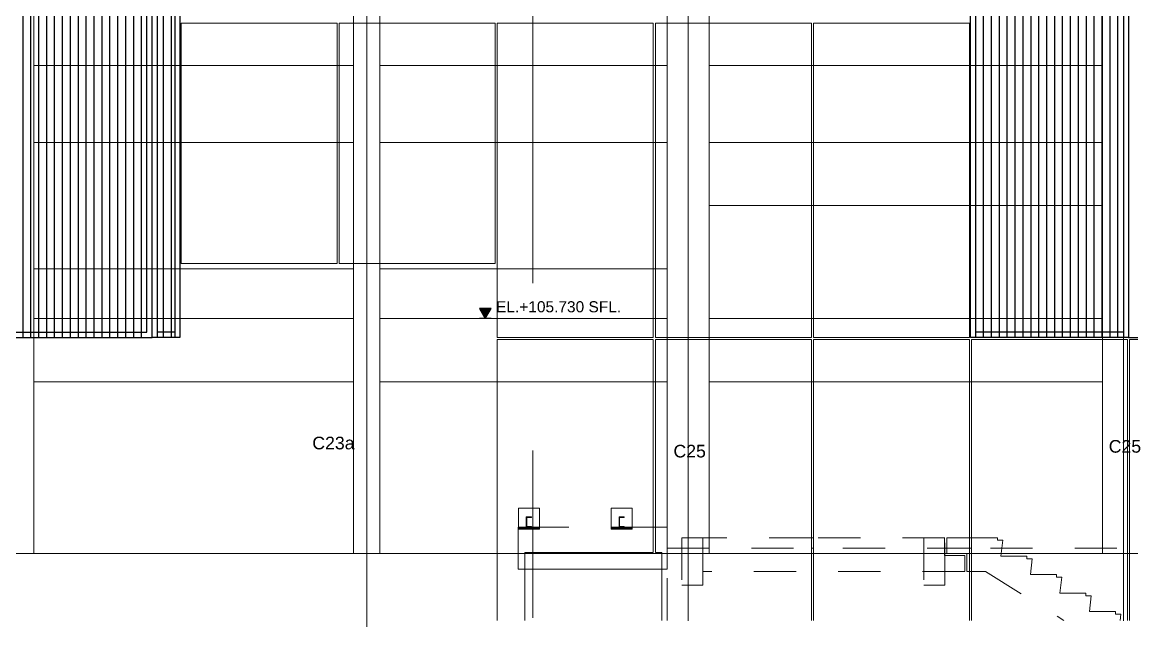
# Model space of a CAD drawing. Header units: millimetres. Extents: x 652937 to 1670132, y 1473552 to 2851037.
# Drawn here: x 663592.14 to 663602.66, y 1524556.18 to 1524562.13 of the extents above; entities that cross this region are included whole.
import ezdxf
from ezdxf.enums import TextEntityAlignment as Align

# ---------------------------------------------------------------- set-up
doc = ezdxf.new("R2010")
doc.units = ezdxf.units.MM
for name, pattern in [('Grid Line', [22.225, 12.7, -3.175, 3.175, -3.175]), ('HIDDEN', [0.375, 0.25, -0.125]), ('XKITLINE00', [0]), ('XKITLINE02', [4, 2, -2])]:
    doc.linetypes.add(name, pattern=pattern)
doc.layers.add('000 - 0_HIDE_OBJ_FRAMING_DEF_SUB', color=1, linetype='Continuous', plot=False)
for name, color, linetype, lineweight in [('A-230-M_FLOOR', 2, 'Continuous', 25), ('Part', 2, 'Continuous', 0), ('Vertical Circulation', 7, 'Continuous', 9), ('Z-030-M_GRID', 1, 'Continuous', 9)]:
    doc.layers.add(name, color=color, linetype=linetype, lineweight=lineweight)
doc.layers.add('CVA044__', color=2, linetype='Continuous')
doc.layers.add('DIM', color=1, linetype='Continuous')
doc.styles.add('ANGSANA', font='angsana.shx', dxfattribs={"width": 0.9})
doc.styles.add('Arial', font='arial.ttf')

# ---------------------------------------------------------------- blocks, each defined once
blk = doc.blocks.new('GM_Louver Grill Vertical Z1 - Z Profile-20321545-ENT 3 ELE-4 Sheet')
at = {"layer": '000 - 0_HIDE_OBJ_FRAMING_DEF_SUB'}
blk.add_line((197327, 105550), (197327, 114870), dxfattribs=at)
blk = doc.blocks.new('GM_Louver Grill Vertical Z1 - Z Profile-V141-ENT 3 ELE-4 Sheet')
at = {"layer": '000 - 0_HIDE_OBJ_FRAMING_DEF_SUB'}
blk.add_line((187463, 105550), (187463, 114870), dxfattribs=at)
blk = doc.blocks.new('E4')
at = {"layer": '000 - 0_HIDE_OBJ_FRAMING_DEF_SUB'}
for p, q in [((-1557116, 105550), (-1557116, 114870)), ((-1556953, 114870), (-1556953, 105550)), ((-1549352, 105550), (-1549352, 114870)), ((-1547952, 114870), (-1547952, 105550)), ((-1556953, 105600), (-1557116, 105600)), ((-1547952, 105600), (-1549352, 105600))]:
    blk.add_line(p, q, dxfattribs=at)
for points in [[(-1557166, 114870), (-1558666, 114870), (-1558666, 105550), (-1557166, 105550)], [(-1557166, 114870), (-1556903, 114870), (-1556903, 105550), (-1557166, 105550)], [(-1549402, 114870), (-1547902, 114870), (-1547902, 105550), (-1549402, 105550)], [(-1546402, 114870), (-1547902, 114870), (-1547902, 105550), (-1546402, 105550)], [(-1557216, 114820), (-1558616, 114820), (-1558616, 105600), (-1557216, 105600)]]:
    blk.add_lwpolyline(points, close=True, dxfattribs=at)
at = {"layer": '000 - 0_HIDE_OBJ_FRAMING_DEF_SUB', "color": 8}
for name, p in [('GM_Louver Grill Vertical Z1 - Z Profile-V141-ENT 3 ELE-4 Sheet', (-1745855, 0)), ('GM_Louver Grill Vertical Z1 - Z Profile-V141-ENT 3 ELE-4 Sheet', (-1745780, 0)), ('GM_Louver Grill Vertical Z1 - Z Profile-V141-ENT 3 ELE-4 Sheet', (-1745705, 0)), ('GM_Louver Grill Vertical Z1 - Z Profile-V141-ENT 3 ELE-4 Sheet', (-1745630, 0)), ('GM_Louver Grill Vertical Z1 - Z Profile-V141-ENT 3 ELE-4 Sheet', (-1745555, 0)), ('GM_Louver Grill Vertical Z1 - Z Profile-V141-ENT 3 ELE-4 Sheet', (-1745480, 0)), ('GM_Louver Grill Vertical Z1 - Z Profile-V141-ENT 3 ELE-4 Sheet', (-1745405, 0)), ('GM_Louver Grill Vertical Z1 - Z Profile-V141-ENT 3 ELE-4 Sheet', (-1745330, 0)), ('GM_Louver Grill Vertical Z1 - Z Profile-V141-ENT 3 ELE-4 Sheet', (-1745255, 0)), ('GM_Louver Grill Vertical Z1 - Z Profile-V141-ENT 3 ELE-4 Sheet', (-1745180, 0)), ('GM_Louver Grill Vertical Z1 - Z Profile-V141-ENT 3 ELE-4 Sheet', (-1745105, 0)), ('GM_Louver Grill Vertical Z1 - Z Profile-V141-ENT 3 ELE-4 Sheet', (-1745030, 0)), ('GM_Louver Grill Vertical Z1 - Z Profile-V141-ENT 3 ELE-4 Sheet', (-1744955, 0)), ('GM_Louver Grill Vertical Z1 - Z Profile-V141-ENT 3 ELE-4 Sheet', (-1744880, 0)), ('GM_Louver Grill Vertical Z1 - Z Profile-V141-ENT 3 ELE-4 Sheet', (-1744805, 0)), ('GM_Louver Grill Vertical Z1 - Z Profile-V141-ENT 3 ELE-4 Sheet', (-1744730, 0)), ('GM_Louver Grill Vertical Z1 - Z Profile-V141-ENT 3 ELE-4 Sheet', (-1744522, 0)), ('GM_Louver Grill Vertical Z1 - Z Profile-V141-ENT 3 ELE-4 Sheet', (-1744447, 0)), ('GM_Louver Grill Vertical Z1 - Z Profile-20321545-ENT 3 ELE-4 Sheet', (-1746605, 0)), ('GM_Louver Grill Vertical Z1 - Z Profile-20321545-ENT 3 ELE-4 Sheet', (-1746530, 0)), ('GM_Louver Grill Vertical Z1 - Z Profile-20321545-ENT 3 ELE-4 Sheet', (-1746455, 0)), ('GM_Louver Grill Vertical Z1 - Z Profile-20321545-ENT 3 ELE-4 Sheet', (-1746380, 0)), ('GM_Louver Grill Vertical Z1 - Z Profile-20321545-ENT 3 ELE-4 Sheet', (-1746305, 0)), ('GM_Louver Grill Vertical Z1 - Z Profile-20321545-ENT 3 ELE-4 Sheet', (-1746230, 0)), ('GM_Louver Grill Vertical Z1 - Z Profile-20321545-ENT 3 ELE-4 Sheet', (-1746155, 0)), ('GM_Louver Grill Vertical Z1 - Z Profile-20321545-ENT 3 ELE-4 Sheet', (-1746080, 0)), ('GM_Louver Grill Vertical Z1 - Z Profile-20321545-ENT 3 ELE-4 Sheet', (-1746005, 0)), ('GM_Louver Grill Vertical Z1 - Z Profile-20321545-ENT 3 ELE-4 Sheet', (-1745930, 0)), ('GM_Louver Grill Vertical Z1 - Z Profile-20321545-ENT 3 ELE-4 Sheet', (-1745855, 0)), ('GM_Louver Grill Vertical Z1 - Z Profile-20321545-ENT 3 ELE-4 Sheet', (-1745780, 0)), ('GM_Louver Grill Vertical Z1 - Z Profile-20321545-ENT 3 ELE-4 Sheet', (-1745705, 0)), ('GM_Louver Grill Vertical Z1 - Z Profile-20321545-ENT 3 ELE-4 Sheet', (-1745630, 0)), ('GM_Louver Grill Vertical Z1 - Z Profile-20321545-ENT 3 ELE-4 Sheet', (-1745555, 0)), ('GM_Louver Grill Vertical Z1 - Z Profile-20321545-ENT 3 ELE-4 Sheet', (-1745480, 0)), ('GM_Louver Grill Vertical Z1 - Z Profile-20321545-ENT 3 ELE-4 Sheet', (-1745405, 0)), ('GM_Louver Grill Vertical Z1 - Z Profile-20321545-ENT 3 ELE-4 Sheet', (-1745330, 0))]:
    blk.add_blockref(name, p, dxfattribs=at)
blk = doc.blocks.new('LEV-SEC')
blk.add_hatch(color=1).paths.add_polyline_path([(-1.62, 2.67), (0, 0), (1.62, 2.67)])
at = {"color": 1}
for p, q in [((-1.62, 2.67), (0, 0)), ((1.62, 2.67), (-1.62, 2.67)), ((1.62, 0), (-1.62, 0)), ((0, 0), (1.62, 2.67))]:
    blk.add_line(p, q, dxfattribs=at)
at = {"color": 2, "style": 'ANGSANA'}
blk.add_attdef('ELEVATION', text='', height=2.4, dxfattribs=at).set_placement((2.91, 2.21), align=Align.BOTTOM_LEFT)
blk = doc.blocks.new('*A22151706')
at = {"layer": 'Part', "linetype": 'XKITLINE02', "lineweight": 0}
for p, q in [((739.209193, 8.791279), (739.209193, 12.218115)), ((739.209193, 12.218115), (746.052682, 12.218115)), ((739.209262, 8.791279), (739.209262, 12.218115)), ((753.552682, 12.218115), (746.152682, 12.218115)), ((768.552682, 12.218115), (753.652682, 12.218115)), ((776.052682, 12.218115), (768.652682, 12.218115)), ((784.389207, 12.218115), (776.152682, 12.218115)), ((784.389138, 8.791279), (784.389138, 12.218115)), ((784.389207, 8.791279), (784.389207, 12.218115))]:
    blk.add_line(p, q, dxfattribs=at)
at = {"layer": 'Part', "linetype": 'XKITLINE00', "lineweight": 0}
for p, q in [((746.152682, 12.218115), (746.052682, 12.218115)), ((753.652682, 12.218115), (753.552682, 12.218115)), ((768.652682, 12.218115), (768.552682, 12.218115)), ((776.152682, 12.218115), (776.052682, 12.218115))]:
    blk.add_line(p, q, dxfattribs=at)
blk = doc.blocks.new('*A22161707')
at = {"layer": 'Part', "linetype": 'XKITLINE02', "lineweight": 0}
for p, q in [((752.38379, 12.718115), (751.38378, 12.718115)), ((751.38378, 12.718115), (751.38378, 10.468115)), ((752.38378, 10.468115), (752.38378, 12.718115)), ((752.38379, 10.468115), (751.38378, 10.468115))]:
    blk.add_line(p, q, dxfattribs=at)
blk = doc.blocks.new('*A22171708')
at = {"layer": 'Part', "linetype": 'XKITLINE02', "lineweight": 0}
for p, q in [((746.052682, 12.718115), (740.9091, 12.718115)), ((740.9091, 12.718115), (740.9091, 11.118115)), ((752.37924, 12.718115), (746.152682, 12.718115)), ((752.379231, 11.868115), (752.379231, 12.718115)), ((753.32924, 11.868115), (752.379231, 11.868115)), ((753.329231, 11.118115), (753.329231, 11.868115)), ((753.32924, 11.118115), (740.9091, 11.118115))]:
    blk.add_line(p, q, dxfattribs=at)
at = {"layer": 'Part', "linetype": 'XKITLINE00', "lineweight": 0}
blk.add_line((746.152682, 12.718115), (746.052682, 12.718115), dxfattribs=at)
blk = doc.blocks.new('*A24081899')
at = {"layer": 'Part', "linetype": 'XKITLINE02', "lineweight": 0}
for p, q in [((737.552741, 13.218115), (736.552735, 13.218115)), ((736.552735, 13.168115), (736.552735, 13.218115)), ((737.552741, 13.168115), (736.552735, 13.168115)), ((736.552741, 13.168115), (736.552741, 13.218115)), ((737.552735, 13.218115), (737.552741, 13.218115)), ((737.552735, 13.168115), (737.552735, 13.218115)), ((737.552741, 13.168115), (737.552735, 13.168115)), ((737.552741, 13.218115), (737.552741, 13.168115))]:
    blk.add_line(p, q, dxfattribs=at)
blk = doc.blocks.new('*A24091900')
at = {"layer": 'Part', "linetype": 'XKITLINE02', "lineweight": 0}
for p, q in [((733.152741, 13.218115), (732.152735, 13.218115)), ((732.152735, 13.168115), (732.152735, 13.218115)), ((733.152741, 13.168115), (732.152735, 13.168115)), ((732.152741, 13.168115), (732.152741, 13.218115)), ((733.152735, 13.218115), (733.152741, 13.218115)), ((733.152735, 13.168115), (733.152735, 13.218115)), ((733.152741, 13.168115), (733.152735, 13.168115)), ((733.152741, 13.218115), (733.152741, 13.168115))]:
    blk.add_line(p, q, dxfattribs=at)
blk = doc.blocks.new('*A24101901')
at = {"layer": 'Part', "linetype": 'XKITLINE02', "lineweight": 0}
for p, q in [((732.152667, 11.218115), (732.152667, 13.218115)), ((732.152667, 13.218115), (732.152673, 13.218115)), ((738.552682, 13.218115), (732.152667, 13.218115)), ((732.152673, 13.218115), (732.152673, 11.218115)), ((739.209204, 13.218115), (738.652682, 13.218115)), ((739.209197, 11.218115), (739.209197, 13.218115)), ((739.209204, 11.218115), (739.209204, 13.218115)), ((732.152673, 11.218115), (732.152667, 11.218115)), ((732.465734, 11.218115), (732.152667, 11.218115)), ((739.209204, 11.218115), (738.965734, 11.218115))]:
    blk.add_line(p, q, dxfattribs=at)
at = {"layer": 'Part', "linetype": 'XKITLINE00', "lineweight": 0}
for p, q in [((738.652682, 13.218115), (738.552682, 13.218115)), ((738.965734, 11.218115), (732.465734, 11.218115))]:
    blk.add_line(p, q, dxfattribs=at)
blk = doc.blocks.new('*A24111902')
at = {"layer": 'Part', "linetype": 'XKITLINE02', "lineweight": 0}
for p, q in [((740.909234, 12.718115), (739.909223, 12.718115)), ((739.909223, 12.718115), (739.909223, 10.468115)), ((740.909223, 10.468115), (740.909223, 12.718115)), ((740.909234, 10.468115), (739.909223, 10.468115))]:
    blk.add_line(p, q, dxfattribs=at)
blk = doc.blocks.new('*A25782069')
at = {"layer": 'Part', "linetype": 'XKITLINE02', "lineweight": 0}
for p, q in [((752.479236, 12.718115), (752.479227, 12.718115)), ((753.552682, 12.718115), (752.479227, 12.718115)), ((752.479227, 12.718115), (752.479227, 11.968115)), ((754.884227, 12.718115), (753.652682, 12.718115)), ((754.884236, 12.718115), (754.884227, 12.718115)), ((754.884227, 12.593115), (754.884227, 12.718115)), ((754.884236, 12.593115), (754.884227, 12.593115)), ((755.134227, 12.593115), (754.884227, 12.593115)), ((755.044227, 11.843115), (755.134227, 12.593115)), ((755.134236, 12.593115), (755.134227, 12.593115)), ((752.479236, 11.968115), (752.479227, 11.968115)), ((752.479227, 11.968115), (753.429227, 11.968115)), ((753.429236, 11.968115), (753.429227, 11.968115)), ((753.429227, 11.968115), (753.429227, 11.118115)), ((755.044236, 11.843115), (755.044227, 11.843115)), ((756.284227, 11.843115), (755.044227, 11.843115)), ((756.284236, 11.843115), (756.284227, 11.843115)), ((756.284227, 11.718115), (756.284227, 11.843115)), ((756.284236, 11.718115), (756.284227, 11.718115)), ((756.534227, 11.718115), (756.284227, 11.718115)), ((756.444227, 10.968115), (756.534227, 11.718115)), ((756.534236, 11.718115), (756.534227, 11.718115)), ((753.429236, 11.118115), (753.429227, 11.118115)), ((753.429227, 11.118115), (754.31743, 11.118115)), ((754.31744, 11.118115), (754.31743, 11.118115)), ((754.31743, 11.118115), (758.040368, 8.791279)), ((756.444236, 10.968115), (756.444227, 10.968115)), ((757.684227, 10.968115), (756.444227, 10.968115)), ((757.684236, 10.968115), (757.684227, 10.968115)), ((757.684227, 10.843115), (757.684227, 10.968115)), ((757.684236, 10.843115), (757.684227, 10.843115)), ((757.934227, 10.843115), (757.684227, 10.843115)), ((757.844227, 10.093115), (757.934227, 10.843115)), ((757.934236, 10.843115), (757.934227, 10.843115)), ((757.844236, 10.093115), (757.844227, 10.093115)), ((759.084227, 10.093115), (757.844227, 10.093115)), ((759.084236, 10.093115), (759.084227, 10.093115)), ((759.084227, 9.968115), (759.084227, 10.093115)), ((759.084236, 9.968115), (759.084227, 9.968115)), ((759.334227, 9.968115), (759.084227, 9.968115)), ((759.244227, 9.218115), (759.334227, 9.968115)), ((759.334236, 9.968115), (759.334227, 9.968115)), ((759.244236, 9.218115), (759.244227, 9.218115)), ((760.484227, 9.218115), (759.244227, 9.218115)), ((760.484236, 9.218115), (760.484227, 9.218115)), ((760.484227, 9.093115), (760.484227, 9.218115)), ((760.484236, 9.093115), (760.484227, 9.093115)), ((760.484227, 9.093115), (760.734227, 9.093115)), ((760.698006, 8.791279), (760.734227, 9.093115)), ((760.734236, 9.093115), (760.734227, 9.093115))]:
    blk.add_line(p, q, dxfattribs=at)
at = {"layer": 'Part', "linetype": 'XKITLINE00', "lineweight": 0}
blk.add_line((753.652682, 12.718115), (753.552682, 12.718115), dxfattribs=at)
blk = doc.blocks.new('15')
at = {"layer": 'Part', "linetype": 'XKITLINE00', "lineweight": 0}
for p, q in [((663596.623, 1524499.406), (663596.623, 1524499.406)), ((663596.905, 1524496.667), (663596.905, 1524496.667)), ((663596.905, 1524496.667), (663596.905, 1524496.021)), ((663598.123, 1524496.667), (663596.905, 1524496.667)), ((663598.123, 1524496.667), (663598.123, 1524496.667)), ((663598.205, 1524496.667), (663598.143, 1524496.667)), ((663598.205, 1524496.667), (663598.205, 1524496.667)), ((663598.205, 1524496.021), (663598.205, 1524496.667))]:
    blk.add_line(p, q, dxfattribs=at)
at = {"layer": 'Part', "linetype": 'XKITLINE02', "lineweight": 0}
for p, q in [((663596.623, 1524499.406), (663596.623, 1524499.406)), ((663596.923, 1524496.914), (663596.968, 1524496.914)), ((663596.968, 1524496.914), (663596.968, 1524496.906)), ((663596.968, 1524496.906), (663596.968, 1524496.914)), ((663597.803, 1524496.914), (663597.848, 1524496.914)), ((663597.848, 1524496.914), (663597.848, 1524496.906)), ((663597.848, 1524496.906), (663597.848, 1524496.914)), ((663596.843, 1524496.886), (663597.043, 1524496.886)), ((663596.968, 1524496.906), (663596.918, 1524496.906)), ((663597.723, 1524496.886), (663597.923, 1524496.886)), ((663597.848, 1524496.906), (663597.798, 1524496.906)), ((663596.905, 1524496.021), (663596.905, 1524496.667)), ((663598.123, 1524496.667), (663598.123, 1524496.667)), ((663598.205, 1524496.667), (663598.205, 1524496.021))]:
    blk.add_line(p, q, dxfattribs=at)
at = {"layer": 'Part', "color": 251, "linetype": 'HIDDEN', "lineweight": 0, "ltscale": 5}
for p, q in [((663597.043, 1524497.086), (663596.843, 1524497.086)), ((663596.843, 1524497.086), (663596.843, 1524496.886)), ((663596.843, 1524496.886), (663596.843, 1524497.086)), ((663597.043, 1524496.886), (663597.043, 1524497.086)), ((663597.043, 1524496.886), (663597.043, 1524497.086)), ((663597.923, 1524497.086), (663597.723, 1524497.086)), ((663597.723, 1524497.086), (663597.723, 1524496.886)), ((663597.723, 1524496.886), (663597.723, 1524497.086)), ((663597.923, 1524496.886), (663597.923, 1524497.086)), ((663597.923, 1524496.886), (663597.923, 1524497.086)), ((663596.918, 1524497.006), (663596.968, 1524497.006)), ((663596.918, 1524496.906), (663596.918, 1524497.006)), ((663596.918, 1524496.906), (663596.918, 1524497.006)), ((663596.968, 1524496.999), (663596.923, 1524496.999)), ((663596.923, 1524496.914), (663596.923, 1524496.999)), ((663596.923, 1524496.914), (663596.923, 1524496.999)), ((663596.968, 1524497.006), (663596.968, 1524496.999)), ((663596.968, 1524496.999), (663596.968, 1524497.006)), ((663597.798, 1524497.006), (663597.848, 1524497.006)), ((663597.798, 1524496.906), (663597.798, 1524497.006)), ((663597.798, 1524496.906), (663597.798, 1524497.006)), ((663597.848, 1524496.999), (663597.803, 1524496.999)), ((663597.803, 1524496.914), (663597.803, 1524496.999)), ((663597.803, 1524496.914), (663597.803, 1524496.999)), ((663597.848, 1524497.006), (663597.848, 1524496.999)), ((663597.848, 1524496.999), (663597.848, 1524497.006))]:
    blk.add_line(p, q, dxfattribs=at)
at = {"layer": 'Part', "color": 253, "linetype": 'XKITLINE00', "lineweight": 0}
for points in [[(663593.643, 1524499.406), (663593.643, 1524501.686), (663595.123, 1524501.686), (663595.123, 1524499.406)], [(663595.143, 1524499.406), (663595.143, 1524501.686), (663596.623, 1524501.686), (663596.623, 1524499.406)], [(663598.123, 1524501.686), (663598.123, 1524498.706), (663596.643, 1524498.706), (663596.643, 1524501.686)], [(663599.623, 1524498.706), (663599.623, 1524501.686), (663598.143, 1524501.686), (663598.143, 1524498.706)], [(663601.123, 1524501.686), (663601.123, 1524498.706), (663599.643, 1524498.706), (663599.643, 1524501.686)]]:
    blk.add_lwpolyline(points, close=True, dxfattribs=at)
for points in [[(663596.643, 1524496.021), (663596.643, 1524498.686), (663598.123, 1524498.686), (663598.123, 1524496.667)], [(663598.143, 1524496.667), (663598.143, 1524498.686), (663599.623, 1524498.686), (663599.623, 1524496.021)], [(663601.123, 1524496.021), (663601.123, 1524498.686), (663599.643, 1524498.686), (663599.643, 1524496.021)], [(663602.623, 1524496.021), (663602.623, 1524498.686), (663601.143, 1524498.686), (663601.143, 1524496.021)], [(663604.123, 1524496.021), (663604.123, 1524498.686), (663602.643, 1524498.686), (663602.643, 1524496.021)]]:
    blk.add_lwpolyline(points, dxfattribs=at)
at = {"lineweight": 0, "xscale": 0.2, "yscale": 0.2, "zscale": 0.2}
for name in ['*A24091900', '*A24101901', '*A24081899', '*A24111902', '*A22171708', '*A22161707', '*A25782069', '*A22151706']:
    blk.add_blockref(name, (663450.412, 1524494.263), dxfattribs=at)

msp = doc.modelspace()

# ---------------------------------------------------------------- linework, layer by layer
at = {"layer": 'A-230-M_FLOOR', "color": 4, "lineweight": 9}
for points in [[(663591.9942, 1524557.0881), (663591.9942, 1524568.0081), (663592.2442, 1524568.0081), (663592.2442, 1524557.0881)], [(663595.2792, 1524557.0881), (663595.2792, 1524568.0081), (663595.5292, 1524568.0081), (663595.5292, 1524557.0881)], [(663598.2542, 1524557.0881), (663598.2542, 1524568.0081)], [(663598.6542, 1524568.0081), (663598.6542, 1524557.0881)], [(663602.3842, 1524557.0881), (663602.3842, 1524568.0081)]]:
    msp.add_lwpolyline(points, dxfattribs=at)
at = {"layer": 'A-230-M_FLOOR', "lineweight": 9}
for points in [[(663592.2442, 1524560.9881), (663595.2792, 1524560.9881)], [(663595.5292, 1524560.9881), (663598.2542, 1524560.9881)], [(663595.2792, 1524559.7881), (663592.2442, 1524559.7881)], [(663598.2542, 1524559.7881), (663595.5292, 1524559.7881)]]:
    msp.add_lwpolyline(points, dxfattribs=at)
at = {"layer": 'A-230-M_FLOOR', "color": 3, "lineweight": 9}
msp.add_lwpolyline([(663580.1892, 1524551.3581), (663580.1892, 1524556.0381), (663591.9942, 1524556.0381), (663591.9942, 1524557.0881), (663607.2892, 1524557.0881)], dxfattribs=at)
at = {"layer": 'Part', "color": 1, "lineweight": 0, "ltscale": 20}
for p, q in [((663592.2442, 1524561.7181), (663593.6327, 1524561.7181)), ((663601.1331, 1524561.7181), (663602.3842, 1524561.7181))]:
    msp.add_line(p, q, dxfattribs=at)
at = {"layer": 'Part', "color": 1, "linetype": 'HIDDEN', "lineweight": 0, "ltscale": 20}
for p, q in [((663593.6327, 1524561.7181), (663595.2792, 1524561.7181)), ((663595.5292, 1524561.7181), (663598.2542, 1524561.7181)), ((663598.6542, 1524561.7181), (663601.1331, 1524561.7181))]:
    msp.add_line(p, q, dxfattribs=at)
at = {"layer": 'Part', "linetype": 'XKITLINE00', "lineweight": 0}
for p, q in [((663598.6542, 1524560.9881), (663602.3842, 1524560.9881)), ((663598.6542, 1524560.3881), (663602.3842, 1524560.3881))]:
    msp.add_line(p, q, dxfattribs=at)
at = {"layer": 'Part', "color": 1, "linetype": 'XKITLINE00', "lineweight": 0}
for p, q in [((663592.2442, 1524559.3181), (663595.2792, 1524559.3181)), ((663595.5292, 1524559.3181), (663598.2542, 1524559.3181)), ((663598.6542, 1524559.3181), (663602.3842, 1524559.3181)), ((663592.2442, 1524558.7181), (663595.2792, 1524558.7181)), ((663595.5292, 1524558.7181), (663598.2542, 1524558.7181)), ((663598.6542, 1524558.7181), (663602.3842, 1524558.7181))]:
    msp.add_line(p, q, dxfattribs=at)
at = {"layer": 'Z-030-M_GRID', "linetype": 'Grid Line', "ltscale": 0.5}
msp.add_line((663596.9792, 1524548.5416), (663596.9792, 1524569.7849), dxfattribs=at)
at = {"layer": 'Z-030-M_GRID', "color": 251, "linetype": 'Grid Line'}
for p, q in [((663595.4042, 1524556.3923), (663595.4042, 1524569.4741)), ((663598.4542, 1524556.4505), (663598.4542, 1524569.4741)), ((663602.5842, 1524556.4505), (663602.5842, 1524569.4741))]:
    msp.add_line(p, q, dxfattribs=at)

# ---------------------------------------------------------------- block references
at = {"xscale": 0.001, "yscale": 0.001, "zscale": 0.001}
msp.add_blockref('E4', (665150.5354, 1524453.5881), dxfattribs=at)
at = {"layer": 'DIM'}
ref = msp.add_blockref('LEV-SEC', (663596.5297, 1524559.3181), dxfattribs=dict(at, xscale=0.035, yscale=0.035, zscale=0.035))
ref.add_attrib('ELEVATION', 'EL.+105.730 SFL.', dxfattribs={"layer": '0', "color": 3, "height": 0.105, "style": 'Arial'}).set_placement((663596.6317, 1524559.345), align=Align.BOTTOM_LEFT)
at = {"layer": 'Vertical Circulation', "color": 4}
msp.add_blockref('15', (0, 60.4319), dxfattribs=at)

# ---------------------------------------------------------------- texts
at = {"layer": 'CVA044__', "color": 3, "style": 'Arial'}
for s, p in [('C23a', (663594.888, 1524558.0765)), ('C25', (663598.3147, 1524557.9994)), ('C25', (663602.4447, 1524558.0448))]:
    msp.add_text(s, height=0.12, dxfattribs=at).set_placement(p)

doc.saveas('drawing.dxf')
